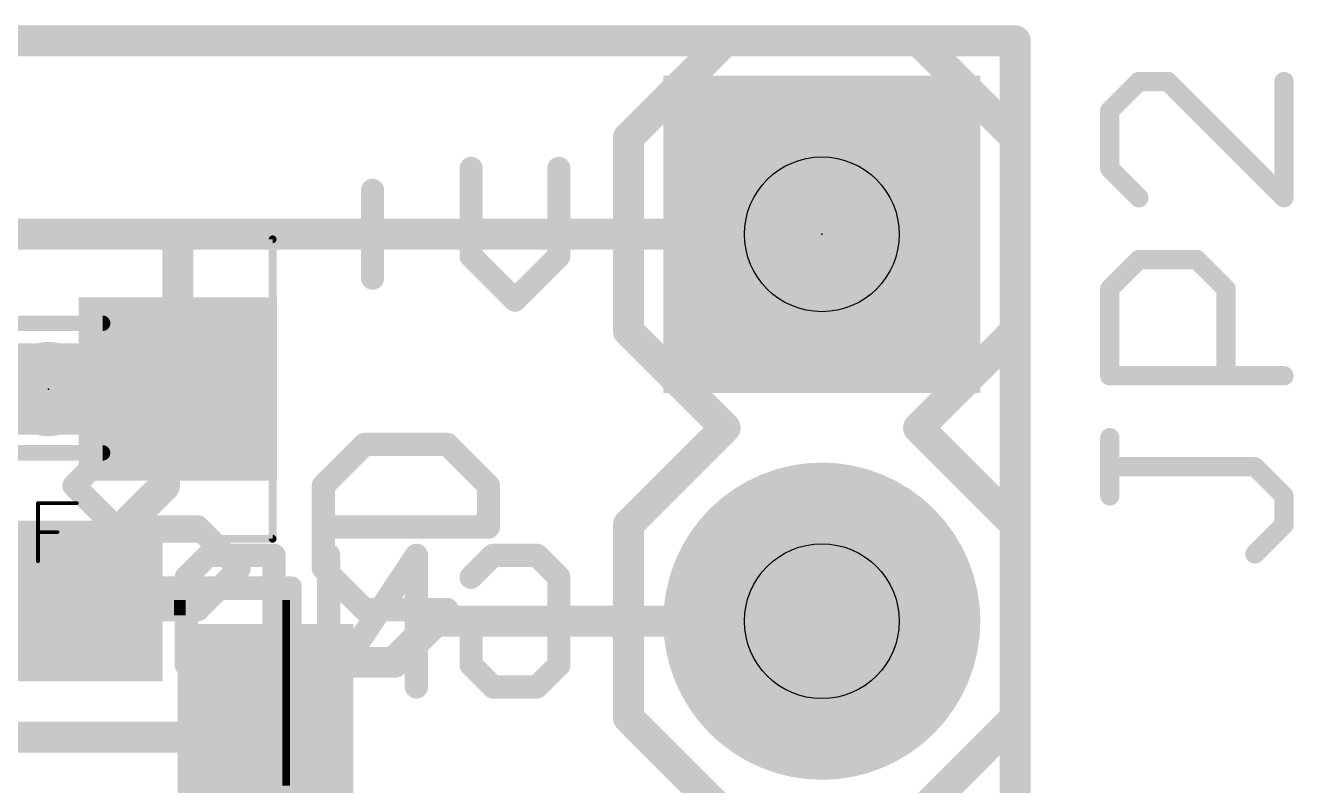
# Model space of a CAD drawing. Extents: x -98 to 15, y -2 to 10.
# Drawn here: x 6.2 to 14.53, y 5.27 to 10.26 of the extents above; entities that cross this region are included whole.
import ezdxf

# ---------------------------------------------------------------- set-up
doc = ezdxf.new("R2010")
doc.units = 0
for name, color, linetype in [('1', 12, 'CONTINUOUS'), ('16', 132, 'CONTINUOUS'), ('17', 110, 'CONTINUOUS'), ('20', 53, 'CONTINUOUS'), ('200', 132, 'CONTINUOUS'), ('21', 53, 'CONTINUOUS'), ('22', 53, 'CONTINUOUS'), ('23', 53, 'CONTINUOUS'), ('25', 253, 'CONTINUOUS'), ('27', 253, 'CONTINUOUS'), ('29', 253, 'CONTINUOUS'), ('30', 253, 'CONTINUOUS'), ('31', 253, 'CONTINUOUS'), ('35', 253, 'CONTINUOUS'), ('39', 12, 'CONTINUOUS'), ('44', 253, 'CONTINUOUS'), ('51', 53, 'CONTINUOUS')]:
    doc.layers.add(name, color=color, linetype=linetype)

# ---------------------------------------------------------------- blocks, each defined once
blk = doc.blocks.new('RECT')
blk.add_solid([(-0.5, -0.5), (0.5, -0.5), (-0.5, 0.5), (0.5, 0.5)])
blk = doc.blocks.new('SQUAREP')
blk.add_solid([(-0.5, -0.5), (0.5, -0.5), (-0.5, 0.5), (0.5, 0.5)])
blk = doc.blocks.new('ROUNDP')
at = {"const_width": 0.5}
blk.add_lwpolyline([(0, -0.25, 1), (0, 0.25, 1), (0, -0.25)], format="xyb", dxfattribs=at)

msp = doc.modelspace()

# ---------------------------------------------------------------- linework, layer by layer
at = {"layer": '1', "const_width": 0.2032}
for points in [[(4.318, 8.89), (7.2, 8.89)], [(7.2, 8.89), (11.43, 8.89)], [(7.2, 7.874), (7.2, 8.89)], [(7.112, 7.786), (7.2, 7.874)], [(7.112, 7.239), (7.112, 7.786)], [(6.85, 6.977), (7.112, 7.239)], [(6.85, 6.482), (6.85, 6.977)], [(8.62, 6.08), (8.89, 6.35)], [(8.89, 6.35), (11.43, 6.35)], [(7.7762, 6.08), (7.7762, 5.58)], [(7.7762, 6.08), (8.62, 6.08)], [(5.969, 5.588), (7.7682, 5.588)], [(7.7682, 5.588), (7.7762, 5.58)]]:
    msp.add_lwpolyline(points, dxfattribs=at)
at = {"layer": '1', "const_width": 0.1016}
for points in [[(7.2, 8.9408, 1), (7.2, 8.8392)], [(7.2508, 8.89, 1), (7.1492, 8.89)], [(7.2, 8.8392, 1), (7.2, 8.9408)], [(11.43, 8.8392, 1), (11.43, 8.9408)], [(7.1492, 7.874, 1), (7.2508, 7.874)], [(7.2359, 7.8381, 1), (7.1641, 7.9099)], [(7.1628, 7.786, 1), (7.0612, 7.786)], [(7.0761, 7.8219, 1), (7.1479, 7.7501)], [(7.1479, 7.2031, 1), (7.0761, 7.2749)], [(7.0612, 7.239, 1), (7.1628, 7.239)], [(6.9008, 6.977, 1), (6.7992, 6.977)], [(6.8141, 7.0129, 1), (6.8859, 6.9411)], [(6.7992, 6.482, 1), (6.9008, 6.482)], [(8.89, 6.4008, 1), (8.89, 6.2992)], [(8.9259, 6.3141, 1), (8.8541, 6.3859)], [(11.43, 6.2992, 1), (11.43, 6.4008)], [(7.827, 6.08, 1), (7.7254, 6.08)], [(7.7762, 6.1308, 1), (7.7762, 6.0292)], [(8.5841, 6.1159, 1), (8.6559, 6.0441)], [(8.62, 6.0292, 1), (8.62, 6.1308)], [(7.8041, 5.6239, 1), (7.7323, 5.5521)], [(7.7403, 5.5441, 1), (7.8121, 5.6159)], [(7.7682, 5.5372, 1), (7.7682, 5.6388)], [(7.7254, 5.58, 1), (7.827, 5.58)]]:
    msp.add_lwpolyline(points, format="xyb", dxfattribs=at)
at = {"layer": '16', "const_width": 0.2032}
for points in [[(0, 10.16), (12.7, 10.16)], [(12.7, 10.16), (12.7, 0)]]:
    msp.add_lwpolyline(points, dxfattribs=at)
at = {"layer": '16', "const_width": 0.1016}
for points in [[(12.7508, 10.16, 1), (12.6492, 10.16)], [(12.7, 10.1092, 1), (12.7, 10.2108)]]:
    msp.add_lwpolyline(points, format="xyb", dxfattribs=at)
at = {"layer": '20', "const_width": 0.2032}
for points in [[(12.7, 10.16), (0, 10.16)], [(12.7, 0), (12.7, 10.16)]]:
    msp.add_lwpolyline(points, dxfattribs=at)
at = {"layer": '20', "const_width": 0.1016}
for points in [[(12.7508, 10.16, 1), (12.6492, 10.16)], [(12.7, 10.1092, 1), (12.7, 10.2108)]]:
    msp.add_lwpolyline(points, format="xyb", dxfattribs=at)
at = {"layer": '21'}
for points, const_width in [([(10.795, 10.16), (10.16, 9.525)], 0.2032), ([(12.065, 10.16), (10.795, 10.16)], 0.2032), ([(12.7, 9.525), (12.065, 10.16)], 0.2032), ([(10.16, 8.255), (10.16, 9.525)], 0.2032), ([(12.7, 9.525), (12.7, 8.255)], 0.2032), ([(10.795, 7.62), (10.16, 8.255)], 0.2032), ([(12.7, 8.255), (12.065, 7.62)], 0.2032), ([(6.35, 7.9045), (6.35, 7.8435)], 0.5588), ([(10.16, 6.985), (10.795, 7.62)], 0.2032), ([(12.065, 7.62), (12.7, 6.985)], 0.2032), ([(10.16, 5.715), (10.16, 6.985)], 0.2032), ([(12.7, 6.985), (12.7, 5.715)], 0.2032), ([(7.1, 6.58), (7.95, 6.58)], 0.127), ([(7.95, 6.58), (7.95, 6.33)], 0.127), ([(10.795, 5.08), (10.16, 5.715)], 0.2032), ([(12.7, 5.715), (12.065, 5.08)], 0.2032)]:
    msp.add_lwpolyline(points, dxfattribs=dict(at, const_width=const_width))
for points, const_width in [([(10.795, 10.2108, 1), (10.795, 10.1092)], 0.1016), ([(10.8309, 10.1241, 1), (10.7591, 10.1959)], 0.1016), ([(12.1009, 10.1959, 1), (12.0291, 10.1241)], 0.1016), ([(12.065, 10.1092, 1), (12.065, 10.2108)], 0.1016), ([(10.2108, 9.525, 1), (10.1092, 9.525)], 0.1016), ([(10.1241, 9.5609, 1), (10.1959, 9.4891)], 0.1016), ([(12.7508, 9.525, 1), (12.6492, 9.525)], 0.1016), ([(12.6641, 9.4891, 1), (12.7359, 9.5609)], 0.1016), ([(10.1959, 8.2909, 1), (10.1241, 8.2191)], 0.1016), ([(12.7359, 8.2191, 1), (12.6641, 8.2909)], 0.1016), ([(10.1092, 8.255, 1), (10.2108, 8.255)], 0.1016), ([(12.6492, 8.255, 1), (12.7508, 8.255)], 0.1016), ([(6.4897, 7.9045, 1), (6.2103, 7.9045)], 0.2794), ([(6.2103, 7.8435, 1), (6.4897, 7.8435)], 0.2794), ([(10.8309, 7.5841, 1), (10.7591, 7.6559)], 0.1016), ([(10.7591, 7.5841, 1), (10.8309, 7.6559)], 0.1016), ([(12.1009, 7.6559, 1), (12.0291, 7.5841)], 0.1016), ([(12.0291, 7.6559, 1), (12.1009, 7.5841)], 0.1016), ([(10.2108, 6.985, 1), (10.1092, 6.985)], 0.1016), ([(12.7508, 6.985, 1), (12.6492, 6.985)], 0.1016), ([(10.1241, 7.0209, 1), (10.1959, 6.9491)], 0.1016), ([(12.6641, 6.9491, 1), (12.7359, 7.0209)], 0.1016), ([(7.1, 6.6117, 1), (7.1, 6.5483)], 0.0635), ([(7.9817, 6.58, 1), (7.9183, 6.58)], 0.0635), ([(7.95, 6.5483, 1), (7.95, 6.6117)], 0.0635), ([(7.9183, 6.33, 1), (7.9817, 6.33)], 0.0635), ([(10.1959, 5.7509, 1), (10.1241, 5.6791)], 0.1016), ([(10.1092, 5.715, 1), (10.2108, 5.715)], 0.1016), ([(12.6492, 5.715, 1), (12.7508, 5.715)], 0.1016), ([(12.7359, 5.6791, 1), (12.6641, 5.7509)], 0.1016)]:
    msp.add_lwpolyline(points, format="xyb", dxfattribs=dict(at, const_width=const_width))
at = {"layer": '22', "const_width": 0.1524}
for points in [[(9.1266, 8.7463), (9.1266, 9.3225)], [(9.7028, 9.3225), (9.7028, 8.7463)], [(8.4792, 9.1785), (8.4792, 8.6023)], [(8.7673, 8.8904), (8.1911, 8.8904)], [(9.4147, 8.4582), (9.1266, 8.7463)], [(9.7028, 8.7463), (9.4147, 8.4582)], [(7.2555, 6.6385), (7.3996, 6.7825)], [(7.3996, 6.7825), (7.8318, 6.7825)], [(7.8318, 6.7825), (7.8318, 5.9182)], [(8.7673, 6.7825), (8.1911, 5.9182)], [(8.1911, 5.9182), (8.1911, 6.7825)], [(8.7673, 5.9182), (8.7673, 6.7825)], [(9.1266, 6.6385), (9.2706, 6.7825)], [(9.2706, 6.7825), (9.5587, 6.7825)], [(9.5587, 6.7825), (9.7028, 6.6385)], [(7.2555, 6.0623), (7.2555, 6.6385)], [(9.7028, 6.6385), (9.7028, 6.0623)], [(9.1266, 6.0623), (9.1266, 6.3504)], [(9.1266, 6.3504), (9.4147, 6.3504)], [(7.3996, 5.9182), (7.2555, 6.0623)], [(9.2706, 5.9182), (9.1266, 6.0623)], [(9.7028, 6.0623), (9.5587, 5.9182)], [(7.8318, 5.9182), (7.3996, 5.9182)], [(9.5587, 5.9182), (9.2706, 5.9182)]]:
    msp.add_lwpolyline(points, dxfattribs=at)
at = {"layer": '22', "const_width": 0.0762}
for points in [[(9.1647, 9.3225, 1), (9.0885, 9.3225)], [(9.7409, 9.3225, 1), (9.6647, 9.3225)], [(8.5173, 9.1785, 1), (8.4411, 9.1785)], [(8.1911, 8.9285, 1), (8.1911, 8.8523)], [(8.7673, 8.8523, 1), (8.7673, 8.9285)], [(9.1535, 8.7733, 1), (9.0996, 8.7194)], [(9.0885, 8.7463, 1), (9.1647, 8.7463)], [(9.6647, 8.7463, 1), (9.7409, 8.7463)], [(9.7297, 8.7194, 1), (9.6759, 8.7733)], [(8.4411, 8.6023, 1), (8.5173, 8.6023)], [(9.3877, 8.4851, 1), (9.4416, 8.4313)], [(9.3877, 8.4313, 1), (9.4416, 8.4851)], [(7.3996, 6.8206, 1), (7.3996, 6.7444)], [(7.4265, 6.7556, 1), (7.3727, 6.8095)], [(7.8699, 6.7825, 1), (7.7937, 6.7825)], [(7.8318, 6.7444, 1), (7.8318, 6.8206)], [(8.2292, 6.7825, 1), (8.153, 6.7825)], [(8.8054, 6.7825, 1), (8.7292, 6.7825)], [(8.799, 6.7614, 1), (8.7356, 6.8037)], [(9.2706, 6.8206, 1), (9.2706, 6.7444)], [(9.2976, 6.7556, 1), (9.2437, 6.8095)], [(9.5857, 6.8095, 1), (9.5318, 6.7556)], [(9.5587, 6.7444, 1), (9.5587, 6.8206)], [(7.2936, 6.6385, 1), (7.2174, 6.6385)], [(7.2286, 6.6654, 1), (7.2825, 6.6115)], [(9.0996, 6.6654, 1), (9.1535, 6.6115)], [(9.7409, 6.6385, 1), (9.6647, 6.6385)], [(9.6759, 6.6115, 1), (9.7297, 6.6654)], [(9.1647, 6.3504, 1), (9.0885, 6.3504)], [(9.1266, 6.3885, 1), (9.1266, 6.3123)], [(9.4147, 6.3123, 1), (9.4147, 6.3885)], [(7.2825, 6.0892, 1), (7.2286, 6.0353)], [(7.2174, 6.0623, 1), (7.2936, 6.0623)], [(9.1535, 6.0892, 1), (9.0996, 6.0353)], [(9.0885, 6.0623, 1), (9.1647, 6.0623)], [(9.6647, 6.0623, 1), (9.7409, 6.0623)], [(9.7297, 6.0353, 1), (9.6759, 6.0892)], [(7.3996, 5.9563, 1), (7.3996, 5.8801)], [(7.3727, 5.8913, 1), (7.4265, 5.9451)], [(7.7937, 5.9182, 1), (7.8699, 5.9182)], [(7.8318, 5.8801, 1), (7.8318, 5.9563)], [(8.1594, 5.9393, 1), (8.2228, 5.8971)], [(8.153, 5.9182, 1), (8.2292, 5.9182)], [(8.7292, 5.9182, 1), (8.8054, 5.9182)], [(9.2706, 5.9563, 1), (9.2706, 5.8801)], [(9.2437, 5.8913, 1), (9.2976, 5.9451)], [(9.5318, 5.9451, 1), (9.5857, 5.8913)], [(9.5587, 5.8801, 1), (9.5587, 5.9563)]]:
    msp.add_lwpolyline(points, format="xyb", dxfattribs=at)
at = {"layer": '23'}
for p in [(11.43, 8.89), (6.35, 7.874)]:
    msp.add_point(p, dxfattribs=at)
at = {"layer": '25', "const_width": 0.127}
for points in [[(13.512, 9.8929), (13.3213, 9.7023)], [(13.7027, 9.8929), (13.512, 9.8929)], [(14.4653, 9.1303), (13.7027, 9.8929)], [(14.4653, 9.8929), (14.4653, 9.1303)], [(13.3213, 9.7023), (13.3213, 9.321)], [(13.3213, 9.321), (13.512, 9.1303)], [(13.3213, 8.5329), (13.512, 8.7236)], [(13.512, 8.7236), (13.8933, 8.7236)], [(13.8933, 8.7236), (14.084, 8.5329)], [(13.3213, 7.9609), (13.3213, 8.5329)], [(14.084, 8.5329), (14.084, 7.9609)], [(14.4653, 7.9609), (13.3213, 7.9609)], [(13.3213, 7.1728), (13.3213, 7.5542)], [(14.2746, 7.3635), (13.3213, 7.3635)], [(14.4653, 7.1728), (14.2746, 7.3635)], [(14.4653, 6.9822), (14.4653, 7.1728)], [(14.2746, 6.7915), (14.4653, 6.9822)]]:
    msp.add_lwpolyline(points, dxfattribs=at)
at = {"layer": '25', "const_width": 0.0635}
for points in [[(13.512, 9.9247, 1), (13.512, 9.8612)], [(13.5344, 9.8705, 1), (13.4895, 9.9154)], [(13.7251, 9.9154, 1), (13.6802, 9.8705)], [(13.7027, 9.8612, 1), (13.7027, 9.9247)], [(14.4971, 9.8929, 1), (14.4336, 9.8929)], [(13.3531, 9.7023, 1), (13.2896, 9.7023)], [(13.2989, 9.7247, 1), (13.3438, 9.6798)], [(13.2896, 9.321, 1), (13.3531, 9.321)], [(13.3438, 9.3434, 1), (13.2989, 9.2985)], [(13.4895, 9.1078, 1), (13.5344, 9.1527)], [(14.4428, 9.1078, 1), (14.4878, 9.1527)], [(14.4336, 9.1303, 1), (14.4971, 9.1303)], [(13.512, 8.7553, 1), (13.512, 8.6918)], [(13.5344, 8.7011, 1), (13.4895, 8.746)], [(13.9158, 8.746, 1), (13.8709, 8.7011)], [(13.8933, 8.6918, 1), (13.8933, 8.7553)], [(13.3531, 8.5329, 1), (13.2896, 8.5329)], [(13.2989, 8.5553, 1), (13.3438, 8.5104)], [(14.1157, 8.5329, 1), (14.0522, 8.5329)], [(14.0615, 8.5104, 1), (14.1064, 8.5553)], [(13.3213, 7.9927, 1), (13.3213, 7.9292)], [(14.4653, 7.9292, 1), (14.4653, 7.9927)], [(13.2896, 7.9609, 1), (13.3531, 7.9609)], [(14.0522, 7.9609, 1), (14.1157, 7.9609)], [(13.3531, 7.5542, 1), (13.2896, 7.5542)], [(13.3213, 7.3952, 1), (13.3213, 7.3317)], [(14.2971, 7.3859, 1), (14.2522, 7.341)], [(14.2746, 7.3317, 1), (14.2746, 7.3952)], [(13.2896, 7.1728, 1), (13.3531, 7.1728)], [(14.4971, 7.1728, 1), (14.4336, 7.1728)], [(14.4428, 7.1504, 1), (14.4878, 7.1953)], [(14.4336, 6.9822, 1), (14.4971, 6.9822)], [(14.4878, 6.9597, 1), (14.4428, 7.0046)], [(14.2522, 6.814, 1), (14.2971, 6.7691)]]:
    msp.add_lwpolyline(points, format="xyb", dxfattribs=at)
at = {"layer": '27'}
for points, const_width in [([(6.5185, 7.2397), (6.7896, 7.5109)], 0.1524), ([(6.7896, 7.5109), (7.6031, 7.5109)], 0.1524), ([(8.1556, 7.2397), (8.4268, 7.5109)], 0.1524), ([(8.4268, 7.5109), (8.9691, 7.5109)], 0.1524), ([(8.9691, 7.5109), (9.2403, 7.2397)], 0.1524), ([(6.7896, 6.9685), (6.5185, 7.2397)], 0.1524), ([(8.1556, 6.6974), (8.1556, 7.2397)], 0.1524), ([(9.2403, 7.2397), (9.2403, 6.9685)], 0.1524), ([(6.2822, 6.7437), (6.2822, 7.125)], 0.0254), ([(6.2822, 7.125), (6.5364, 7.125)], 0.0254), ([(7.332, 6.9685), (6.7896, 6.9685)], 0.1524), ([(7.6031, 6.6974), (7.332, 6.9685)], 0.1524), ([(9.2403, 6.9685), (8.1556, 6.9685)], 0.1524), ([(6.2822, 6.9344), (6.4093, 6.9344)], 0.0254), ([(7.332, 6.4262), (7.6031, 6.6974)], 0.1524), ([(8.4268, 6.4262), (8.1556, 6.6974)], 0.1524), ([(6.5185, 6.4262), (7.332, 6.4262)], 0.1524), ([(8.9691, 6.4262), (8.4268, 6.4262)], 0.1524)]:
    msp.add_lwpolyline(points, dxfattribs=dict(at, const_width=const_width))
for points, const_width in [([(6.7896, 7.549, 1), (6.7896, 7.4728)], 0.0762), ([(6.8166, 7.4839, 1), (6.7627, 7.5378)], 0.0762), ([(7.6031, 7.4728, 1), (7.6031, 7.549)], 0.0762), ([(8.4268, 7.549, 1), (8.4268, 7.4728)], 0.0762), ([(8.4537, 7.4839, 1), (8.3999, 7.5378)], 0.0762), ([(8.9961, 7.5378, 1), (8.9422, 7.4839)], 0.0762), ([(8.9691, 7.4728, 1), (8.9691, 7.549)], 0.0762), ([(6.5454, 7.2666, 1), (6.4915, 7.2128)], 0.0762), ([(6.4915, 7.2666, 1), (6.5454, 7.2128)], 0.0762), ([(8.1937, 7.2397, 1), (8.1175, 7.2397)], 0.0762), ([(8.1287, 7.2666, 1), (8.1826, 7.2128)], 0.0762), ([(9.2784, 7.2397, 1), (9.2022, 7.2397)], 0.0762), ([(9.2134, 7.2128, 1), (9.2672, 7.2666)], 0.0762), ([(6.2822, 7.1314, 1), (6.2822, 7.1187)], 0.0127), ([(6.2886, 7.125, 1), (6.2759, 7.125)], 0.0127), ([(6.5364, 7.1187, 1), (6.5364, 7.1314)], 0.0127), ([(6.7896, 7.0066, 1), (6.7896, 6.9304)], 0.0762), ([(6.7627, 6.9416, 1), (6.8166, 6.9955)], 0.0762), ([(7.3589, 6.9955, 1), (7.305, 6.9416)], 0.0762), ([(7.332, 6.9304, 1), (7.332, 7.0066)], 0.0762), ([(8.1556, 7.0066, 1), (8.1556, 6.9304)], 0.0762), ([(9.2022, 6.9685, 1), (9.2784, 6.9685)], 0.0762), ([(9.2403, 6.9304, 1), (9.2403, 7.0066)], 0.0762), ([(6.2822, 6.9407, 1), (6.2822, 6.928)], 0.0127), ([(6.4093, 6.928, 1), (6.4093, 6.9407)], 0.0127), ([(6.2759, 6.7437, 1), (6.2886, 6.7437)], 0.0127), ([(7.6301, 6.6704, 1), (7.5762, 6.7243)], 0.0762), ([(7.5762, 6.6704, 1), (7.6301, 6.7243)], 0.0762), ([(8.1826, 6.7243, 1), (8.1287, 6.6704)], 0.0762), ([(8.1175, 6.6974, 1), (8.1937, 6.6974)], 0.0762), ([(6.5185, 6.4643, 1), (6.5185, 6.3881)], 0.0762), ([(7.332, 6.3881, 1), (7.332, 6.4643)], 0.0762), ([(8.4268, 6.4643, 1), (8.4268, 6.3881)], 0.0762), ([(8.9691, 6.3881, 1), (8.9691, 6.4643)], 0.0762), ([(7.305, 6.4531, 1), (7.3589, 6.3993)], 0.0762), ([(8.3999, 6.3993, 1), (8.4537, 6.4531)], 0.0762)]:
    msp.add_lwpolyline(points, format="xyb", dxfattribs=dict(at, const_width=const_width))
at = {"layer": '39', "const_width": 0.0508}
for points in [[(4.877, 8.857), (7.823, 8.857)], [(7.823, 8.857), (7.823, 6.891)], [(7.823, 6.891), (4.877, 6.891)]]:
    msp.add_lwpolyline(points, dxfattribs=at)
at = {"layer": '39', "const_width": 0.0254}
for points in [[(7.8357, 8.857, 1), (7.8103, 8.857)], [(7.823, 8.8443, 1), (7.823, 8.8697)], [(7.823, 6.8783, 1), (7.823, 6.9037)], [(7.8103, 6.891, 1), (7.8357, 6.891)]]:
    msp.add_lwpolyline(points, format="xyb", dxfattribs=at)
at = {"layer": '44'}
for centre in [(11.43, 8.89), (11.43, 6.35)]:
    msp.add_circle(centre, 0.508, dxfattribs=at)
at = {"layer": '51', "const_width": 0.1016}
for points in [[(5.994, 8.306), (6.706, 8.306)], [(5.994, 7.455), (6.706, 7.455)]]:
    msp.add_lwpolyline(points, dxfattribs=at)
at = {"layer": '51', "const_width": 0.0508}
for points in [[(6.706, 8.2806, 1), (6.706, 8.3314)], [(6.706, 7.4296, 1), (6.706, 7.4804)]]:
    msp.add_lwpolyline(points, format="xyb", dxfattribs=at)

# ---------------------------------------------------------------- block references
at = {"layer": '1', "xscale": 1.1}
msp.add_blockref('RECT', (7.2, 7.874), dxfattribs=at)
at = {"layer": '1', "xscale": 0.8508, "yscale": 0.3, "rotation": 90}
for p in [(6.35, 6.482), (6.85, 6.482)]:
    msp.add_blockref('RECT', p, dxfattribs=at)
at = {"layer": '1', "xscale": 0.9524, "yscale": 0.3}
for p in [(7.7762, 6.08), (7.7762, 5.58)]:
    msp.add_blockref('RECT', p, dxfattribs=at)
at = {"layer": '17', "xscale": 1.8796, "yscale": 1.8796}
for name, p in [('SQUAREP', (11.43, 8.89)), ('SQUAREP', (11.43, 8.89)), ('ROUNDP', (11.43, 6.35)), ('ROUNDP', (11.43, 6.35))]:
    msp.add_blockref(name, p, dxfattribs=at)
at = {"layer": '200', "yscale": 0.0254}
for p, xscale in [((6.35, 6.5278), 3.175), ((6.35, 6.5024), 3.175), ((6.3627, 6.4516), 0.254), ((6.3627, 6.4262), 0.254), ((6.8453, 6.4516), 0.254), ((6.8453, 6.4262), 0.254), ((7.2136, 6.477), 0.0762), ((7.2136, 6.4516), 0.0762), ((7.2136, 6.4262), 0.0762), ((7.9121, 6.477), 0.0508), ((7.9121, 6.4516), 0.0508), ((7.9121, 6.4262), 0.0508), ((6.3627, 6.4008), 0.254), ((6.3627, 6.3754), 0.254), ((6.3627, 6.35), 0.254), ((6.3627, 6.3246), 0.254), ((6.8453, 6.4008), 0.254), ((6.8453, 6.3754), 0.254), ((6.8453, 6.35), 0.254), ((6.8453, 6.3246), 0.254), ((7.2136, 6.4008), 0.0762), ((7.9121, 6.4008), 0.0508), ((7.9121, 6.3754), 0.0508), ((7.9121, 6.35), 0.0508), ((7.9121, 6.3246), 0.0508), ((6.3627, 6.2992), 0.254), ((6.35, 6.2738), 0.2286), ((6.35, 6.2484), 0.2286), ((6.8453, 6.2992), 0.254), ((6.8326, 6.2738), 0.2286), ((6.8326, 6.2484), 0.2286), ((7.9121, 6.2992), 0.0508), ((7.9121, 6.2738), 0.0508), ((7.9121, 6.2484), 0.0508), ((6.35, 6.223), 0.2286), ((6.35, 6.1976), 0.2286), ((6.35, 6.1722), 0.2286), ((6.8326, 6.223), 0.2286), ((6.8326, 6.1976), 0.2286), ((6.8326, 6.1722), 0.2286), ((7.6073, 6.1722), 0.508), ((7.62, 6.1976), 0.4826), ((7.9121, 6.223), 0.0508), ((7.9121, 6.1976), 0.0508), ((7.9121, 6.1722), 0.0508), ((6.35, 6.1468), 0.2286), ((6.35, 6.1214), 0.2286), ((6.8326, 6.1468), 0.2286), ((6.8326, 6.1214), 0.2286), ((7.5946, 6.1468), 0.5334), ((7.5946, 6.1214), 0.5334), ((7.5946, 6.096), 0.5334), ((7.5946, 6.0706), 0.5334), ((7.9121, 6.1468), 0.0508), ((7.9121, 6.1214), 0.0508), ((7.9121, 6.096), 0.0508), ((7.9121, 6.0706), 0.0508), ((7.5946, 6.0452), 0.5334), ((7.6073, 6.0198), 0.508), ((7.62, 5.9944), 0.4826), ((7.9121, 6.0452), 0.0508), ((7.9121, 6.0198), 0.0508), ((7.9121, 5.9944), 0.0508), ((7.6327, 5.969), 0.4572), ((7.9121, 5.969), 0.0508), ((7.9121, 5.9436), 0.0508), ((7.9121, 5.9182), 0.0508), ((7.9121, 5.8928), 0.0508), ((7.9121, 5.8674), 0.0508), ((7.9121, 5.842), 0.0508), ((7.9121, 5.8166), 0.0508), ((7.9121, 5.7912), 0.0508), ((7.9121, 5.7658), 0.0508), ((7.9121, 5.7404), 0.0508), ((7.6073, 5.6642), 0.508), ((7.62, 5.6896), 0.4826), ((7.9121, 5.715), 0.0508), ((7.9121, 5.6896), 0.0508), ((7.9121, 5.6642), 0.0508), ((7.5946, 5.6388), 0.5334), ((7.5946, 5.6134), 0.5334), ((7.5946, 5.588), 0.5334), ((7.9121, 5.6388), 0.0508), ((7.9121, 5.6134), 0.0508), ((7.9121, 5.588), 0.0508), ((7.5946, 5.5626), 0.5334), ((7.5946, 5.5372), 0.5334), ((7.6073, 5.5118), 0.508), ((7.62, 5.4864), 0.4826), ((7.9121, 5.5626), 0.0508), ((7.9121, 5.5372), 0.0508), ((7.9121, 5.5118), 0.0508), ((7.9121, 5.4864), 0.0508), ((7.6327, 5.461), 0.4572), ((7.9121, 5.461), 0.0508), ((7.9121, 5.4356), 0.0508), ((7.9121, 5.4102), 0.0508), ((7.9121, 5.3848), 0.0508), ((7.9121, 5.3594), 0.0508), ((7.9121, 5.334), 0.0508), ((7.9121, 5.3086), 0.0508), ((7.9121, 5.2832), 0.0508)]:
    msp.add_blockref('RECT', p, dxfattribs=dict(at, xscale=xscale))
at = {"layer": '29'}
for name, p, xscale, yscale in [('SQUAREP', (11.43, 8.89), 2.0828, 2.0828), ('RECT', (7.2, 7.874), 1.3032, 1.2032), ('ROUNDP', (11.43, 6.35), 2.0828, 2.0828), ('RECT', (7.7762, 6.08), 1.1556, 0.5032), ('RECT', (7.7762, 5.58), 1.1556, 0.5032), ('RECT', (7.7762, 5.08), 1.1556, 0.5032)]:
    msp.add_blockref(name, p, dxfattribs=dict(at, xscale=xscale, yscale=yscale))
at = {"layer": '29', "xscale": 1.054, "yscale": 0.5032, "rotation": 90}
for p in [(6.35, 6.482), (6.85, 6.482)]:
    msp.add_blockref('RECT', p, dxfattribs=at)
at = {"layer": '30', "xscale": 2.0828, "yscale": 2.0828}
for name, p in [('SQUAREP', (11.43, 8.89)), ('ROUNDP', (11.43, 6.35))]:
    msp.add_blockref(name, p, dxfattribs=at)
at = {"layer": '31', "xscale": 1.1}
msp.add_blockref('RECT', (7.2, 7.874), dxfattribs=at)
at = {"layer": '31', "xscale": 0.8508, "yscale": 0.3, "rotation": 90}
for p in [(6.35, 6.482), (6.85, 6.482)]:
    msp.add_blockref('RECT', p, dxfattribs=at)
at = {"layer": '31', "xscale": 0.9524, "yscale": 0.3}
for p in [(7.7762, 6.08), (7.7762, 5.58)]:
    msp.add_blockref('RECT', p, dxfattribs=at)
at = {"layer": '35', "xscale": 0.3998, "yscale": 0.6}
msp.add_blockref('RECT', (6.35, 7.874), dxfattribs=at)
at = {"layer": '51', "xscale": 0.508, "yscale": 0.508, "rotation": 270}
for p in [(11.43, 8.89), (11.43, 6.35)]:
    msp.add_blockref('RECT', p, dxfattribs=at)
at = {"layer": '51', "xscale": 0.5001, "yscale": 0.95}
msp.add_blockref('RECT', (6.9303, 7.8791), dxfattribs=at)

doc.saveas('drawing.dxf')
